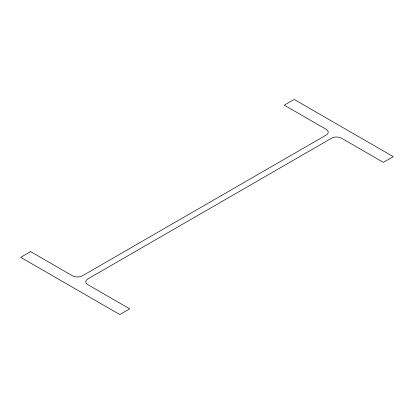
<?xml version="1.0" encoding="UTF-8"?>
<svg xmlns="http://www.w3.org/2000/svg" width="414" height="414" viewBox="0 0 414 414"><rect width="100%" height="100%" fill="white"/><g stroke="black" fill="none" stroke-linecap="round" stroke-linejoin="round"><path stroke-width="0.62" d="M30.61 251.619L20.7 257.337L119.812 314.557L129.722 308.839L87.773 284.62A6.919 3.995 0 0 1 87.773 278.969L331.655 138.162A6.919 3.995 0 0 1 341.441 138.162L383.39 162.381L393.3 156.663L294.188 99.443L284.278 105.161L326.227 129.38A6.919 3.995 0 0 1 326.227 135.031L82.345 275.838A6.919 3.995 0 0 1 72.559 275.838L30.61 251.619"/></g></svg>
